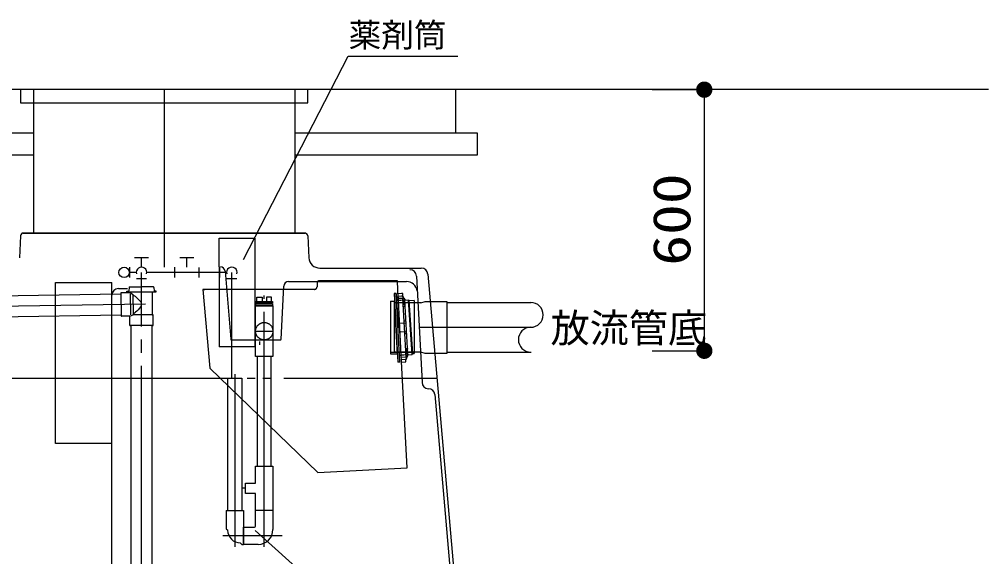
# Model space of a CAD drawing. Units: millimetres, scale not verified. Extents: x -8093 to 8093, y -5792 to 5792.
# Drawn here: x -4572 to -2344, y -2384 to -1149 of the extents above; entities that cross this region are included whole.
import ezdxf
from ezdxf.enums import TextEntityAlignment as Align

# ---------------------------------------------------------------- set-up
doc = ezdxf.new("R2010")
doc.units = ezdxf.units.MM
doc.header["$LTSCALE"] = 30
for name, pattern in [('LONG_CHAIN', [21, 18, -1, 1, -1]), ('LONG_DASHED1', [7, 6, -1]), ('LONG_DASHED2', [13, 12, -1]), ('LONG_DOUBLE_CHAIN', [21.8, 18, -1, 0.6, -0.6, 0.6, -1])]:
    doc.linetypes.add(name, pattern=pattern)
for name, color, linetype, lineweight in [('0-1_00クル-フ-0躯体', 3, 'Continuous', 25), ('0-2_00クル-フ-1機器', 2, 'Continuous', 25), ('0-3_00クル-フ-6寸法', 132, 'Continuous', 25)]:
    doc.layers.add(name, color=color, linetype=linetype, lineweight=lineweight)
doc.styles.add('ＭＳ ゴシック', font='')
doc.styles.get('ＭＳ ゴシック').set_extended_font_data('MS Gothic')

msp = doc.modelspace()

# ---------------------------------------------------------------- linework, layer by layer
at = {"layer": '0-1_00クル-フ-0躯体', "color": 4}
for p, q in [((-4057.1, -1701.05), (-3816.47, -1234.15)), ((-3816.47, -1234.15), (-3564, -1234.15)), ((-4029.92, -2323.67), (-3472.26, -2826.13))]:
    msp.add_line(p, q, dxfattribs=at)
at = {"layer": '0-1_00クル-フ-0躯体', "linetype": 'LONG_CHAIN'}
for p, q in [((-4239.1, -1310.82), (-4239.1, -1718.82)), ((-4291.1, -3115.24), (-4291.1, -1760.48)), ((-4282.1, -1803.6), (-5734.32, -1826.99)), ((-4009.1, -2361.22), (-4009.1, -1784.2)), ((-4029.1, -1865.82), (-3989.1, -1865.82)), ((-3653.43, -1856.82), (-3396.54, -1856.82)), ((-4076.65, -1964.47), (-4076.65, -2361.22)), ((-3968.25, -2335.82), (-4104, -2335.82))]:
    msp.add_line(p, q, dxfattribs=at)
at = {"layer": '0-1_00クル-フ-0躯体'}
for p, q in [((-4569.19, -1646.51), (-4571.84, -1697.13)), ((-3913.35, -1640.82), (-4566.07, -1640.82)), ((-4563.2, -1640.82), (-3914.99, -1640.82)), ((-3909, -1646.51), (-3906.35, -1697.13)), ((-4307.22, -1696.63), (-4274.97, -1696.63)), ((-4291.1, -1718.83), (-4291.1, -1696.63)), ((-4203.22, -1696.63), (-4170.97, -1696.63)), ((-4187.1, -1713.73), (-4187.1, -1696.63)), ((-4187.1, -1718.83), (-4187.1, -1696.63)), ((-4319.1, -1718.83), (-4319.1, -1742.82)), ((-4319.1, -1719.18), (-4319.1, -1742.47)), ((-4303.09, -1730.82), (-4319.1, -1730.82)), ((-4291.1, -1764.25), (-4291.1, -1730.82)), ((-4095.59, -1730.82), (-4279.1, -1730.82)), ((-4215.1, -1718.83), (-4215.1, -1742.82)), ((-4215.1, -1719.18), (-4215.1, -1742.47)), ((-4159.1, -1719.18), (-4159.1, -1742.47)), ((-4111.6, -1718.83), (-4111.6, -1742.82)), ((-4099.01, -1727.96), (-4086.13, -1884.1)), ((-4083.6, -1973.74), (-4083.6, -1730.82)), ((-3881.38, -1720.82), (-3648.11, -1720.82)), ((-3633.16, -1734.51), (-3569.1, -2466.82)), ((-4359.1, -3131.4), (-4359.1, -1753.82)), ((-4279.6, -1745.62), (-4302.59, -1745.62)), ((-4072.1, -1745.62), (-4095.09, -1745.62)), ((-3953.38, -1751.92), (-3682.24, -1751.92)), ((-3659.3, -1739.04), (-3646.47, -1983.71)), ((-4338.58, -1780.51), (-5234.68, -1794.94)), ((-4344.1, -1767.92), (-4323.1, -1767.92)), ((-4338.62, -1778.37), (-4337.55, -1831.06)), ((-4317.55, -1777.64), (-4338.33, -1778.06)), ((-4324.6, -1773.75), (-4320.57, -1773.75)), ((-4324.6, -1775.25), (-4324.6, -1773.75)), ((-4324.6, -1775.25), (-4257.59, -1775.25)), ((-4319.65, -1765.2), (-4320.07, -1773.28)), ((-4318.65, -1764.25), (-4291.1, -1764.25)), ((-4315.91, -1828.16), (-4316.68, -1780.16)), ((-4315.6, -1775.25), (-4315.6, -1775.64)), ((-4315.6, -1777.6), (-4311.26, -1781.36)), ((-4263.54, -1764.25), (-4291.1, -1764.25)), ((-4266.6, -1775.25), (-4266.6, -1827.25)), ((-4262.54, -1765.2), (-4262.12, -1773.28)), ((-4257.59, -1773.75), (-4261.62, -1773.75)), ((-4257.59, -1775.25), (-4257.59, -1773.75)), ((-4150, -1769.82), (-4145.98, -1769.82)), ((-3970.28, -1884.03), (-3964.37, -1762.35)), ((-3705.61, -1779.23), (-3710.11, -1779.46)), ((-3710.11, -1779.46), (-3701.84, -1937.25)), ((-3705.61, -1779.23), (-3701.48, -1858.12)), ((-3697.34, -1937.01), (-3705.59, -1779.73)), ((-3693.37, -1936.3), (-3701.59, -1779.52)), ((-3701.12, -1778.99), (-3692.63, -1778.55)), ((-3691.58, -1779.49), (-3691.31, -1784.62)), ((-4310.92, -1782.1), (-4309.99, -1827.53)), ((-4022.1, -1800.82), (-4022.1, -1801.82)), ((-3996.1, -1801.82), (-3996.1, -1800.82)), ((-3710.21, -1796.62), (-3703.85, -1918.02)), ((-3649.54, -1800.32), (-3709.54, -1800.32)), ((-3704.77, -1795.2), (-3694.79, -1794.68)), ((-3701.3, -1785.14), (-3691.31, -1784.62)), ((-3701.03, -1790.22), (-3691.54, -1789.72)), ((-3690.79, -1794.61), (-3700.77, -1795.13)), ((-3685.8, -1794.2), (-3691.4, -1782.98)), ((-3685.72, -1795.71), (-3691.31, -1784.62)), ((-3691.02, -1790.19), (-3683.95, -1925.08)), ((-3685.2, -1805.7), (-3690.79, -1794.61)), ((-3685.04, -1808.68), (-3690.64, -1797.46)), ((-3685.72, -1795.71), (-3690.11, -1795.94)), ((-3686.96, -1791.27), (-3687.26, -1791.28)), ((-3685.91, -1792.21), (-3685.74, -1795.41)), ((-3685.8, -1794.21), (-3677.74, -1793.79)), ((-3679.28, -1918.54), (-3685.8, -1794.2)), ((-3677.74, -1793.79), (-3676.41, -1796.04)), ((-3669.33, -1919.52), (-3677.74, -1793.79)), ((-3664.54, -1795.42), (-3676.41, -1796.04)), ((-3676.41, -1796.04), (-3668.25, -1917.14)), ((-3664.54, -1795.42), (-3664.54, -1916.95)), ((-3589.54, -1799.82), (-3395.6, -1799.82)), ((-4028.96, -1816.82), (-4028.96, -1813.82)), ((-4025.1, -1807.82), (-4025.1, -1806.82)), ((-3993.1, -1806.82), (-3993.1, -1807.82)), ((-3690.04, -1808.94), (-3685.04, -1808.68)), ((-5703.28, -1850.49), (-4337.6, -1828.5)), ((-4319.79, -1830.99), (-4337.24, -1831.35)), ((-4317.75, -1830.95), (-4310.14, -1828.31)), ((-4317.75, -1852.45), (-4317.75, -1832.99)), ((-4265.45, -1828.25), (-4309.81, -1828.25)), ((-4264.45, -1852.45), (-4264.45, -1829.25)), ((-3683.03, -1847.14), (-3698.01, -1847.92)), ((-3683.26, -1842.64), (-3688.26, -1842.91)), ((-4291.1, -1852.75), (-4317.45, -1852.75)), ((-4315.1, -2691.44), (-4315.1, -1852.75)), ((-4264.75, -1852.75), (-4291.1, -1852.75)), ((-4267.1, -1852.75), (-4267.1, -2691.44)), ((-3681.98, -1867.11), (-3696.96, -1867.9)), ((-4084.14, -1885.92), (-3972.28, -1885.92)), ((-3681.74, -1871.6), (-3686.74, -1871.87)), ((-3684.96, -1905.83), (-3679.96, -1905.57)), ((-3679.96, -1905.57), (-3684.36, -1917.31)), ((-3679.81, -1908.55), (-3684.21, -1920.17)), ((-3589.54, -1913.82), (-3395.6, -1913.82)), ((-4025.1, -1923.82), (-4025.1, -2175.82)), ((-3993.1, -2175.82), (-3993.1, -1923.82)), ((-3697.34, -1937.01), (-3701.84, -1937.25)), ((-3698.18, -1921.03), (-3688.19, -1920.51)), ((-3684.21, -1920.17), (-3694.19, -1920.69)), ((-3693.94, -1925.6), (-3684.45, -1925.11)), ((-3693.67, -1930.67), (-3683.68, -1930.15)), ((-3692.85, -1936.77), (-3684.36, -1936.33)), ((-3692.85, -1936.77), (-3684.36, -1936.33)), ((-3679.28, -1918.54), (-3683.68, -1918.77)), ((-3679.28, -1918.54), (-3683.68, -1930.15)), ((-3683.41, -1935.28), (-3683.68, -1930.15)), ((-3679.21, -1920.05), (-3683.6, -1931.79)), ((-3680.05, -1923.09), (-3680.35, -1923.1)), ((-3679.1, -1922.04), (-3679.27, -1918.84)), ((-3679.21, -1920.04), (-3669.33, -1919.52)), ((-3669.33, -1919.52), (-3668.25, -1917.14)), ((-3668.25, -1917.14), (-3664.54, -1916.95)), ((-3617.19, -2011.61), (-3577.54, -2463.88)), ((-4029.1, -2175.82), (-3989.1, -2175.82)), ((-3989.1, -2175.82), (-3989.1, -2277.82)), ((-4052.1, -2226.82), (-4060.65, -2226.82)), ((-4052.1, -2238.82), (-4052.1, -2214.82)), ((-4096.65, -2277.82), (-4096.65, -2319.82)), ((-4096.65, -2277.82), (-4056.65, -2277.82)), ((-4056.65, -2277.82), (-4056.65, -2319.82)), ((-4029.1, -2313.82), (-4029.1, -2277.82)), ((-3989.1, -2277.82), (-4029.1, -2277.82)), ((-3989.1, -2277.82), (-3989.1, -2321.82)), ((-4096.65, -2319.82), (-4093.14, -2323.33)), ((-4056.65, -2319.82), (-4056.65, -2355.82)), ((-4060.65, -2355.82), (-4064.15, -2352.32)), ((-4060.65, -2355.82), (-4056.65, -2355.82))]:
    msp.add_line(p, q, dxfattribs=at)
at = {"layer": '0-1_00クル-フ-0躯体', "linetype": 'LONG_DASHED2'}
for p, q in [((-4112.74, -1717.92), (-4112.74, -1901.81)), ((-3887.73, -1755.82), (-3887.73, -1763.82)), ((-3703.12, -1749.82), (-3881.73, -1749.82)), ((-4030.74, -1769.82), (-4030.74, -1901.81)), ((-3704.88, -1793.25), (-3700.88, -1793.04)), ((-4019.36, -1896.82), (-4018.99, -1889.82)), ((-4030.74, -1901.81), (-4112.74, -1901.81)), ((-3718.54, -1914.32), (-3664.54, -1914.32)), ((-3698.18, -1921.08), (-3694.18, -1920.87))]:
    msp.add_line(p, q, dxfattribs=at)
at = {"layer": '0-1_00クル-フ-0躯体', "linetype": 'LONG_DOUBLE_CHAIN'}
msp.add_line((-5925.96, -1973.82), (-3612.23, -1973.82), dxfattribs=at)
at = {"layer": '0-1_00クル-フ-0躯体', "linetype": 'LONG_DASHED1'}
msp.add_line((-4359.1, -2466.82), (-4359.1, -1964.11), dxfattribs=at)
at = {"layer": '0-1_00クル-フ-0躯体'}
for points in [[(-4112.74, -1717.92), (-4112.74, -1651.81), (-4030.74, -1651.81), (-4030.74, -1769.82)], [(-4359.1, -2123.82), (-4489.1, -2123.82), (-4489.1, -1753.82), (-4359.1, -1753.82)], [(-4310.93, -1781.65), (-4310.25, -1782.16), (-4308.44, -1783.58), (-4305.82, -1785.72), (-4302.71, -1788.4), (-4299.43, -1791.45), (-4296.31, -1794.69), (-4293.66, -1797.94), (-4291.82, -1801.02), (-4291.1, -1803.75)], [(-4359.1, -3014.98), (-4359.1, -2464.9), (-4359.1, -1782.92)], [(-4291.1, -1803.75), (-4291.7, -1806.51), (-4293.42, -1809.67), (-4295.93, -1813.02), (-4298.92, -1816.38), (-4302.07, -1819.57), (-4305.07, -1822.38), (-4307.61, -1824.62), (-4309.36, -1826.11), (-4310.01, -1826.64)], [(-4026.1, -1797.82), (-4026.1, -1787.82), (-4014.1, -1787.82), (-4014.1, -1797.82)], [(-3992.1, -1797.82), (-3992.1, -1787.82), (-4004.1, -1787.82), (-4004.1, -1797.82)], [(-3718.54, -1796.62), (-3710.21, -1796.62), (-3709.26, -1795.57)], [(-3718.54, -1796.62), (-3718.54, -1918.02), (-3703.85, -1918.02), (-3702.79, -1918.97)], [(-3649.54, -1914.32), (-3709.54, -1914.32), (-3709.54, -1800.32)], [(-3649.54, -1800.32), (-3639.54, -1797.32), (-3589.54, -1797.32), (-3589.54, -1917.32), (-3639.54, -1917.32), (-3649.54, -1914.32)], [(-4092.65, -2277.82), (-4092.65, -1973.74), (-4060.65, -1973.74), (-4060.65, -2277.82)], [(-4052.1, -2214.82), (-4029.1, -2214.82), (-4029.1, -2175.82)], [(-4029.1, -2277.82), (-4029.1, -2238.82), (-4052.1, -2238.82)], [(-4023.1, -2355.82), (-4056.65, -2355.82), (-4056.65, -2315.82), (-4031.1, -2315.82)]]:
    msp.add_lwpolyline(points, dxfattribs=at)
at = {"layer": '0-1_00クル-フ-0躯体', "linetype": 'LONG_DASHED2'}
msp.add_lwpolyline([(-3893.73, -1769.82), (-4150, -1769.82), (-4134.14, -1951.02), (-3886.04, -2190.73), (-3680.58, -2179.96), (-3703.12, -1749.82)], dxfattribs=at)
at = {"layer": '0-1_00クル-フ-0躯体'}
for points in [[(-4028.1, -1800.82), (-4028.1, -1797.82), (-3990.1, -1797.82), (-3990.1, -1800.82)], [(-3990.1, -1806.82), (-4028.1, -1806.82), (-4028.1, -1801.82), (-3990.1, -1801.82)], [(-4029.1, -1923.82), (-4029.1, -1807.82), (-3989.1, -1807.82), (-3989.1, -1923.82)]]:
    msp.add_lwpolyline(points, close=True, dxfattribs=at)
msp.add_circle((-4331.1, -1730.82), 11.99, dxfattribs=at)
at = {"layer": '0-1_00クル-フ-0躯体', "linetype": 'LONG_DASHED2'}
msp.add_circle((-4009.1, -1865.82), 20, dxfattribs=at)
at = {"layer": '0-1_00クル-フ-0躯体'}
for centre, radius, start, end in [((-4563.2, -1646.82), 6, 90, 177), ((-3914.99, -1646.82), 6, 3, 90), ((-3881.38, -1695.82), 25, 183, 270), ((-4291.1, -1730.82), 11.99, 343.40184, 196.59816), ((-4109.97, -1728.92), 11, 5, 90), ((-4083.6, -1730.82), 11.99, 343.40184, 196.59816), ((-3674.27, -1739.82), 15, 3, 90), ((-3648.11, -1735.82), 15, 5, 90), ((-3953.38, -1762.92), 11, 90, 177), ((-3682.24, -1776.92), 25, 8.24487, 90), ((-4344.1, -1782.92), 15, 90, 180), ((-4338.32, -1778.36), 0.3, 91.17, 181.17), ((-4320.57, -1773.25), 0.5, 270, 357), ((-4318.65, -1765.25), 1, 90, 177), ((-4317.6, -1775.64), 2, 271.17, 0), ((-4311.92, -1782.12), 1, 1.17, 49.00992), ((-4263.54, -1765.25), 1, 3, 90), ((-4261.62, -1773.25), 0.5, 183, 270), ((-3701.09, -1779.49), 0.5, 93, 183), ((-3692.58, -1779.55), 1, 3, 93), ((-3691.52, -1790.22), 0.5, 3, 93), ((-3686.9, -1792.27), 1, 3, 93), ((-3396.53, -1828.32), 28.5, 270, 90), ((-4337.25, -1831.05), 0.3, 181.17, 271.17), ((-4319.75, -1832.99), 2, 0, 91.17), ((-4310.99, -1827.55), 1, 289.16391, 1.17), ((-4309.81, -1829.25), 1, 90, 109.16391), ((-4265.6, -1827.25), 1, 180, 270), ((-4265.45, -1829.25), 1, 0, 90), ((-4317.45, -1852.45), 0.3, 180, 270), ((-4264.75, -1852.45), 0.3, 270, 0), ((-3396.53, -1885.32), 28.5, 90, 270), ((-4084.14, -1883.92), 2, 185, 270), ((-3972.28, -1883.92), 2, 270, 357), ((-3692.88, -1936.28), 0.5, 183, 273), ((-3684.47, -1924.61), 0.5, 273, 3), ((-3684.41, -1935.33), 1, 273, 3), ((-3680.1, -1922.09), 1, 273, 3), ((-3631.49, -1982.93), 15, 183, 268.77247), ((-3632.14, -2012.92), 15, 5, 88.77247), ((-4031.1, -2313.82), 2, 270, 0), ((-4063.65, -2322.82), 29.5, 180.97954, 269.02046), ((-4023.1, -2321.82), 34, 270, 0)]:
    msp.add_arc(centre, radius, start, end, dxfattribs=at)
at = {"layer": '0-1_00クル-フ-0躯体', "linetype": 'LONG_DASHED2'}
for centre, start, end in [((-3881.73, -1755.82), 90, 180), ((-3893.73, -1763.82), 270, 0)]:
    msp.add_arc(centre, 6, start, end, dxfattribs=at)
at = {"layer": '0-2_00クル-フ-1機器'}
for p, q in [((-3518.57, -1310.82), (-7029.7, -1310.82)), ((-2344.23, -1310.82), (-7029.7, -1310.82)), ((-4539.1, -1310.82), (-4539.1, -1640.82)), ((-3939.1, -1310.82), (-3939.1, -1640.82)), ((-3568.57, -1410.82), (-3568.57, -1310.82)), ((-4538.57, -1410.82), (-5259, -1410.82)), ((-5259, -1460.82), (-4538.57, -1460.82))]:
    msp.add_line(p, q, dxfattribs=at)
for points in [[(-4569.1, -1310.82), (-4569.1, -1340.82), (-3909.1, -1340.82), (-3909.1, -1310.82)], [(-3939.1, -1460.82), (-3518.57, -1460.82), (-3518.57, -1410.82), (-3939.1, -1410.82)]]:
    msp.add_lwpolyline(points, dxfattribs=at)
at = {"layer": '0-3_00クル-フ-6寸法', "color": 4}
for p, q in [((-3117.67, -1310.82), (-2997.67, -1310.82)), ((-2997.67, -1310.82), (-2997.67, -1910.82)), ((-3117.67, -1910.82), (-2997.67, -1910.82))]:
    msp.add_line(p, q, dxfattribs=at)
at = {"layer": '0-3_00クル-フ-6寸法'}
for points in [[(-2997.67, -1310.82), (-3016.38, -1309.64), (-3016.09, -1307.31)], [(-2997.67, -1310.82), (-3016.38, -1312), (-3016.38, -1309.64)], [(-2997.67, -1310.82), (-3016.09, -1314.34), (-3016.38, -1312)], [(-2997.67, -1310.82), (-3016.09, -1307.31), (-3015.5, -1305.03)], [(-2997.67, -1310.82), (-3015.5, -1316.62), (-3016.09, -1314.34)], [(-2997.67, -1310.82), (-3015.5, -1305.03), (-3014.63, -1302.84)], [(-2997.67, -1310.82), (-3014.63, -1318.81), (-3015.5, -1316.62)], [(-2997.67, -1310.82), (-3014.63, -1302.84), (-3013.5, -1300.78)], [(-2997.67, -1310.82), (-3013.5, -1320.87), (-3014.63, -1318.81)], [(-2997.67, -1310.82), (-3013.5, -1300.78), (-3012.12, -1298.87)], [(-2997.67, -1310.82), (-3012.12, -1322.77), (-3013.5, -1320.87)], [(-2997.67, -1310.82), (-3012.12, -1298.87), (-3010.5, -1297.15)], [(-2997.67, -1310.82), (-3010.5, -1324.49), (-3012.12, -1322.77)], [(-2997.67, -1310.82), (-3010.5, -1297.15), (-3008.69, -1295.65)], [(-2997.67, -1310.82), (-3008.69, -1325.99), (-3010.5, -1324.49)], [(-2997.67, -1310.82), (-3008.69, -1295.65), (-3006.7, -1294.39)], [(-2997.67, -1310.82), (-3006.7, -1327.25), (-3008.69, -1325.99)], [(-2997.67, -1310.82), (-3006.7, -1294.39), (-3004.57, -1293.39)], [(-2997.67, -1310.82), (-3004.57, -1328.26), (-3006.7, -1327.25)], [(-2997.67, -1310.82), (-3004.57, -1293.39), (-3002.33, -1292.66)], [(-2997.67, -1310.82), (-3002.33, -1328.98), (-3004.57, -1328.26)], [(-2997.67, -1310.82), (-3002.33, -1292.66), (-3000.02, -1292.22)], [(-2997.67, -1310.82), (-3000.02, -1329.42), (-3002.33, -1328.98)], [(-2997.67, -1310.82), (-3000.02, -1292.22), (-2997.67, -1292.07)], [(-2997.67, -1310.82), (-2997.67, -1329.57), (-3000.02, -1329.42)], [(-2997.67, -1310.82), (-2997.67, -1292.07), (-2995.32, -1292.22)], [(-2997.67, -1310.82), (-2995.32, -1292.22), (-2993.01, -1292.66)], [(-2997.67, -1310.82), (-2993.01, -1292.66), (-2990.77, -1293.39)], [(-2997.67, -1310.82), (-2990.77, -1293.39), (-2988.64, -1294.39)], [(-2997.67, -1310.82), (-2988.64, -1294.39), (-2986.65, -1295.65)], [(-2997.67, -1310.82), (-2986.65, -1295.65), (-2984.83, -1297.15)], [(-2997.67, -1310.82), (-2984.83, -1297.15), (-2983.22, -1298.87)], [(-2997.67, -1310.82), (-2983.22, -1298.87), (-2981.84, -1300.78)], [(-2997.67, -1310.82), (-2981.84, -1300.78), (-2980.7, -1302.84)], [(-2997.67, -1310.82), (-2980.7, -1302.84), (-2979.84, -1305.03)], [(-2997.67, -1310.82), (-2979.84, -1305.03), (-2979.25, -1307.31)], [(-2997.67, -1310.82), (-2979.25, -1307.31), (-2978.96, -1309.64)], [(-2997.67, -1310.82), (-2978.96, -1309.64), (-2978.96, -1312)], [(-2997.67, -1310.82), (-2995.32, -1329.42), (-2997.67, -1329.57)], [(-2997.67, -1310.82), (-2993.01, -1328.98), (-2995.32, -1329.42)], [(-2997.67, -1310.82), (-2990.77, -1328.26), (-2993.01, -1328.98)], [(-2997.67, -1310.82), (-2988.64, -1327.25), (-2990.77, -1328.26)], [(-2997.67, -1310.82), (-2986.65, -1325.99), (-2988.64, -1327.25)], [(-2997.67, -1310.82), (-2984.83, -1324.49), (-2986.65, -1325.99)], [(-2997.67, -1310.82), (-2983.22, -1322.77), (-2984.83, -1324.49)], [(-2997.67, -1310.82), (-2981.84, -1320.87), (-2983.22, -1322.77)], [(-2997.67, -1310.82), (-2980.7, -1318.81), (-2981.84, -1320.87)], [(-2997.67, -1310.82), (-2979.84, -1316.62), (-2980.7, -1318.81)], [(-2997.67, -1310.82), (-2979.25, -1314.34), (-2979.84, -1316.62)], [(-2997.67, -1310.82), (-2978.96, -1312), (-2979.25, -1314.34)], [(-2997.67, -1910.82), (-3006.7, -1894.39), (-3004.57, -1893.39)], [(-2997.67, -1910.82), (-3004.57, -1893.39), (-3002.33, -1892.66)], [(-2997.67, -1910.82), (-3002.33, -1892.66), (-3000.02, -1892.22)], [(-2997.67, -1910.82), (-3000.02, -1892.22), (-2997.67, -1892.07)], [(-2997.67, -1910.82), (-2997.67, -1892.07), (-2995.32, -1892.22)], [(-2997.67, -1910.82), (-2995.32, -1892.22), (-2993.01, -1892.66)], [(-2997.67, -1910.82), (-2993.01, -1892.66), (-2990.77, -1893.39)], [(-2997.67, -1910.82), (-2990.77, -1893.39), (-2988.64, -1894.39)], [(-2997.67, -1910.82), (-3016.38, -1909.64), (-3016.09, -1907.31)], [(-2997.67, -1910.82), (-3016.38, -1912), (-3016.38, -1909.64)], [(-2997.67, -1910.82), (-3016.09, -1914.34), (-3016.38, -1912)], [(-2997.67, -1910.82), (-3016.09, -1907.31), (-3015.5, -1905.03)], [(-2997.67, -1910.82), (-3015.5, -1916.62), (-3016.09, -1914.34)], [(-2997.67, -1910.82), (-3015.5, -1905.03), (-3014.63, -1902.84)], [(-2997.67, -1910.82), (-3014.63, -1918.81), (-3015.5, -1916.62)], [(-2997.67, -1910.82), (-3014.63, -1902.84), (-3013.5, -1900.78)], [(-2997.67, -1910.82), (-3013.5, -1920.87), (-3014.63, -1918.81)], [(-2997.67, -1910.82), (-3013.5, -1900.78), (-3012.12, -1898.87)], [(-2997.67, -1910.82), (-3012.12, -1922.77), (-3013.5, -1920.87)], [(-2997.67, -1910.82), (-3012.12, -1898.87), (-3010.5, -1897.15)], [(-2997.67, -1910.82), (-3010.5, -1924.49), (-3012.12, -1922.77)], [(-2997.67, -1910.82), (-3010.5, -1897.15), (-3008.69, -1895.65)], [(-2997.67, -1910.82), (-3008.69, -1925.99), (-3010.5, -1924.49)], [(-2997.67, -1910.82), (-3008.69, -1895.65), (-3006.7, -1894.39)], [(-2997.67, -1910.82), (-3006.7, -1927.25), (-3008.69, -1925.99)], [(-2997.67, -1910.82), (-3004.57, -1928.26), (-3006.7, -1927.25)], [(-2997.67, -1910.82), (-3002.33, -1928.98), (-3004.57, -1928.26)], [(-2997.67, -1910.82), (-3000.02, -1929.42), (-3002.33, -1928.98)], [(-2997.67, -1910.82), (-2997.67, -1929.57), (-3000.02, -1929.42)], [(-2997.67, -1910.82), (-2988.64, -1894.39), (-2986.65, -1895.65)], [(-2997.67, -1910.82), (-2986.65, -1895.65), (-2984.83, -1897.15)], [(-2997.67, -1910.82), (-2984.83, -1897.15), (-2983.22, -1898.87)], [(-2997.67, -1910.82), (-2983.22, -1898.87), (-2981.84, -1900.78)], [(-2997.67, -1910.82), (-2981.84, -1900.78), (-2980.7, -1902.84)], [(-2997.67, -1910.82), (-2980.7, -1902.84), (-2979.84, -1905.03)], [(-2997.67, -1910.82), (-2979.84, -1905.03), (-2979.25, -1907.31)], [(-2997.67, -1910.82), (-2979.25, -1907.31), (-2978.96, -1909.64)], [(-2997.67, -1910.82), (-2978.96, -1909.64), (-2978.96, -1912)], [(-2997.67, -1910.82), (-2995.32, -1929.42), (-2997.67, -1929.57)], [(-2997.67, -1910.82), (-2993.01, -1928.98), (-2995.32, -1929.42)], [(-2997.67, -1910.82), (-2990.77, -1928.26), (-2993.01, -1928.98)], [(-2997.67, -1910.82), (-2988.64, -1927.25), (-2990.77, -1928.26)], [(-2997.67, -1910.82), (-2986.65, -1925.99), (-2988.64, -1927.25)], [(-2997.67, -1910.82), (-2984.83, -1924.49), (-2986.65, -1925.99)], [(-2997.67, -1910.82), (-2983.22, -1922.77), (-2984.83, -1924.49)], [(-2997.67, -1910.82), (-2981.84, -1920.87), (-2983.22, -1922.77)], [(-2997.67, -1910.82), (-2980.7, -1918.81), (-2981.84, -1920.87)], [(-2997.67, -1910.82), (-2979.84, -1916.62), (-2980.7, -1918.81)], [(-2997.67, -1910.82), (-2979.25, -1914.34), (-2979.84, -1916.62)], [(-2997.67, -1910.82), (-2978.96, -1912), (-2979.25, -1914.34)]]:
    msp.add_solid(points, dxfattribs=at)

# ---------------------------------------------------------------- texts
at = {"layer": '0-1_00クル-フ-0躯体', "color": 4, "style": 'ＭＳ ゴシック'}
msp.add_text('薬剤筒', height=54.99, dxfattribs=at).set_placement((-3815.17, -1229.21), align=Align.BOTTOM_LEFT)
at = {"layer": '0-3_00クル-フ-6寸法', "color": 3, "style": 'ＭＳ ゴシック', "width": 1.2}
msp.add_text('600', height=86.66, rotation=90, dxfattribs=at).set_placement((-3003.52, -1715.39), align=Align.BOTTOM_LEFT)
at = {"layer": '0-3_00クル-フ-6寸法', "color": 4, "style": 'ＭＳ ゴシック'}
msp.add_text('放流管底', height=65.98, dxfattribs=at).set_placement((-3351.14, -1911.31), align=Align.BOTTOM_LEFT)

doc.saveas('drawing.dxf')
